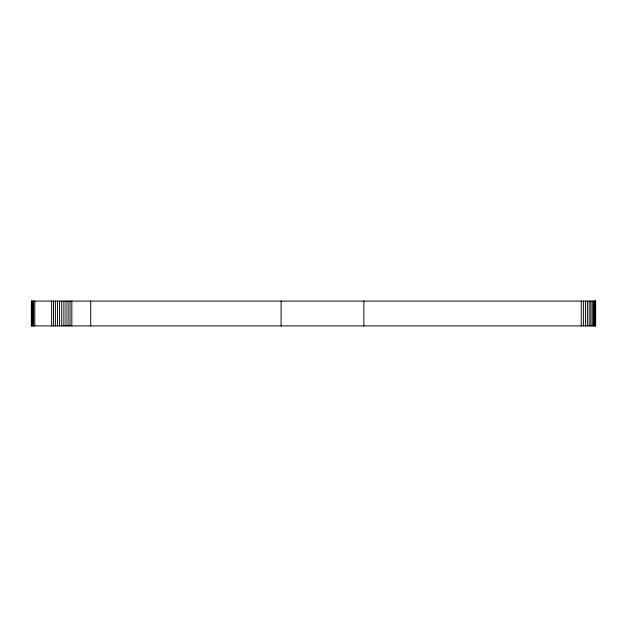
<?xml version="1.0" encoding="UTF-8"?>
<svg xmlns="http://www.w3.org/2000/svg" width="627" height="627" viewBox="0 0 627 627"><rect width="100%" height="100%" fill="white"/><g stroke="black" fill="none" stroke-linecap="round" stroke-linejoin="round"><path stroke-width="0.94" d="M595.509 301.085L595.509 325.915M595.086 301.085L595.086 325.915M594.388 301.085L594.388 325.915M593.432 301.085L593.432 325.915M592.225 301.085L592.225 325.915M590.799 301.085L590.799 325.915M589.176 301.085L589.176 325.915M587.374 301.085L587.374 325.915M585.43 301.085L585.43 325.915M583.376 301.085L583.376 325.915M581.253 301.085L581.253 325.915M363.879 301.085L363.879 325.915M281.1 301.085L281.1 325.915M90.711 301.085L90.711 325.915M71.823 301.085L71.823 325.915M70.02 301.085L70.02 325.915M68.077 301.085L68.077 325.915M66.023 301.085L66.023 325.915M63.899 301.085L63.899 325.915M61.744 301.085L61.744 325.915M59.581 301.085L59.581 325.915M57.457 301.085L57.457 325.915M55.403 301.085L55.403 325.915M53.467 301.085L53.467 325.915M51.665 301.085L51.665 325.915M34.775 301.085L34.775 325.915M33.568 301.085L33.568 325.915M32.612 301.085L32.612 325.915M31.914 301.085L31.914 325.915M31.491 301.085L31.491 325.915M595.65 301.085L31.35 301.085L31.35 325.915L595.65 325.915L595.65 301.085"/></g></svg>
